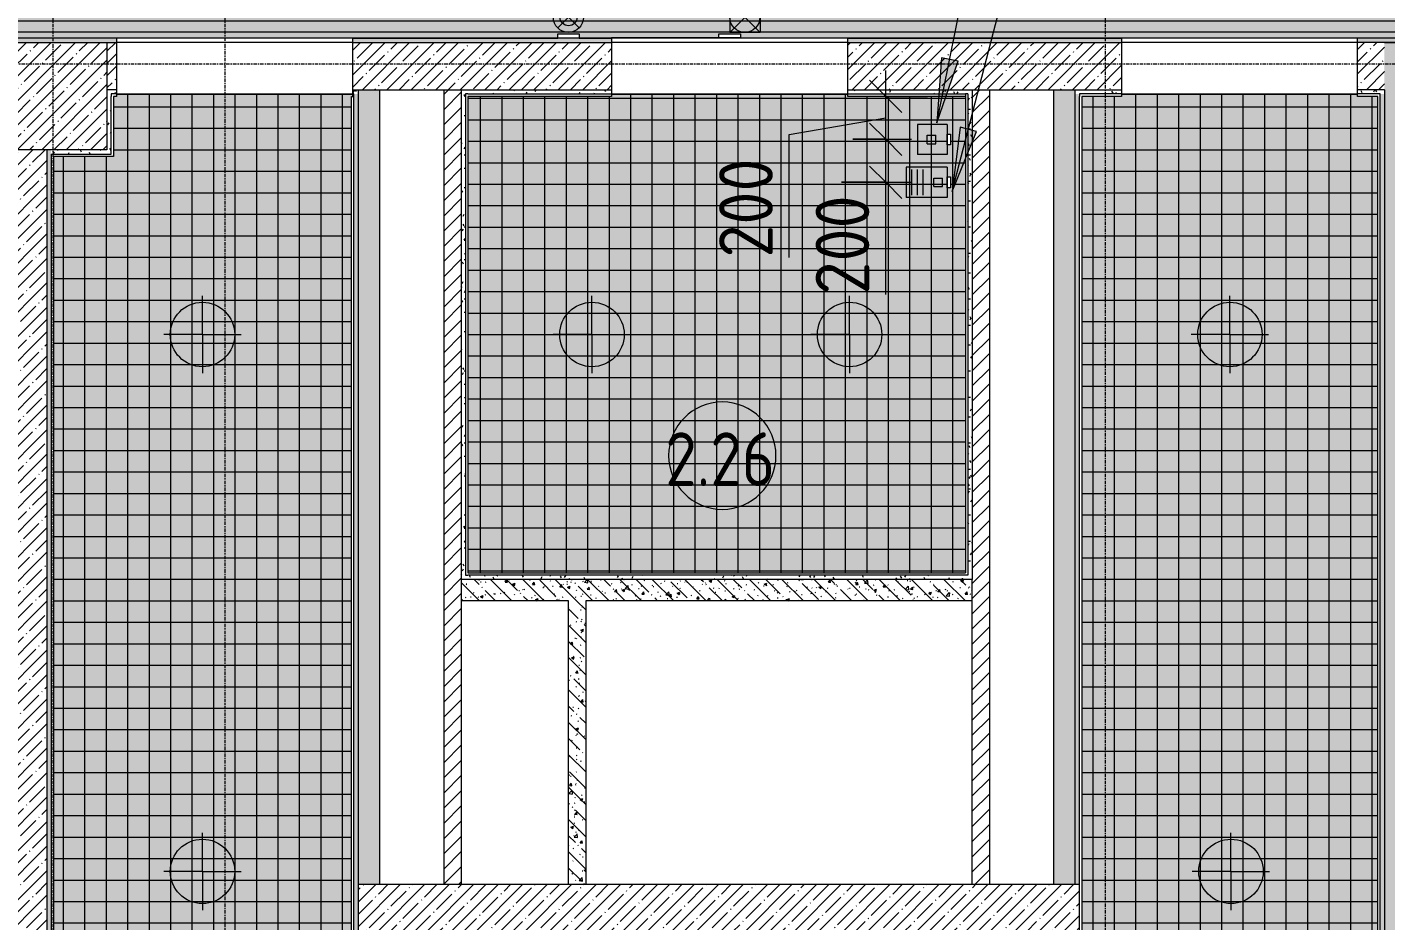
# Model space of a CAD drawing. Header units: millimetres. Extents: x 34897 to 231692, y -8553 to 29000.
# Drawn here: x 65539 to 71866, y 3810 to 7971 of the extents above; entities that cross this region are included whole.
import ezdxf

# ---------------------------------------------------------------- set-up
doc = ezdxf.new("R2010")
doc.units = ezdxf.units.MM
doc.linetypes.add('Осевая', pattern=[31.75, 6.35, -4.7625, 15.875, -4.7625])
for name, color, linetype, lineweight in [('A-ANNO-DIMS', 7, 'Continuous', 9), ('A-ANNO-DIMS-100', 7, 'Continuous', 9), ('A-AREA-IDEN', 7, 'Continuous', 9), ('A-CLNG-PATT', 7, 'Continuous', 9), ('A-WALL', 7, 'Continuous', 9), ('I-WALL', 7, 'Continuous', 9), ('Q-SPCQ', 7, 'Continuous', 9), ('S-COLS', 7, 'Continuous', 9), ('Оси-2', 7, 'Осевая', 9)]:
    doc.layers.add(name, color=color, linetype=linetype, lineweight=lineweight)
for name, color, linetype, lineweight, true_color in [('A-ANNO-NOTE', 1, 'Continuous', 9, 0xff0000), ('A-CLNG-1', 7, 'Continuous', 9, 0xeaeaea), ('A-WALL-1', 7, 'Continuous', 9, 0x3c3c3c), ('A-WALL-FNSH-1', 7, 'Continuous', 9, 0x3c3c3c), ('G-ANNO-TEXT-1', 7, 'Continuous', 9, 0x3c3c3c), ('I-WALL-1', 7, 'Continuous', 9, 0x535353), ('Q-SPCQ-3', 7, 'Continuous', 9, 0x008040), ('S-COLS-1', 9, 'Continuous', 9, 0x808080), ('S-COLS-2', 7, 'Continuous', 9, 0x3c3c3c)]:
    doc.layers.add(name, color=color, linetype=linetype, lineweight=lineweight, true_color=true_color)
doc.layers.add('A-CLNG-PATT-1', color=7, linetype='Continuous', lineweight=9, transparency=1)
doc.styles.add('GOST Common', font='GOST_Common.ttf', dxfattribs={"width": 0.9, "height": 250})
doc.styles.add('ISOCPEUR', font='isocpeur.ttf', dxfattribs={"width": 0.9, "height": 250})
doc.dimstyles.new('ISO-2_5_0_9К_БОЛЬШОЙ', dxfattribs={"dimscale": 304.8, "dimtxt": 248.995294, "dimasz": 0.492126, "dimexe": 0.393701, "dimexo": 0.984252, "dimgap": 0, "dimtad": 1, "dimdec": 0, "dimrnd": 10, "dimzin": 0, "dimdsep": 46, "dimtxsty": 'ISOCPEUR', "dimblk1": 'OBLIQUE', "dimblk2": 'OBLIQUE', "dimsah": 1, "dimcen": 0.09, "dimdle": 0.393701, "dimazin": 0, "dimtfac": 1, "dimtdec": 4, "dimtix": 1, "dimtmove": 0, "dimatfit": 3, "dimfxl": 1, "dimtvp": 1, "dimtolj": 1, "dimtzin": 0, "dimarcsym": 2})
doc.dimstyles.new('ISO-2_5_0_9К_БОЛЬШОЙ_1', dxfattribs={"dimscale": 304.8, "dimtxt": 248.995294, "dimasz": 0.492126, "dimexe": 0.393701, "dimexo": 0.984252, "dimgap": 0, "dimtad": 1, "dimdec": 0, "dimrnd": 10, "dimzin": 0, "dimdsep": 46, "dimtxsty": 'ISOCPEUR', "dimblk1": 'OBLIQUE', "dimblk2": 'OBLIQUE', "dimsah": 1, "dimcen": 0.09, "dimdle": 0.393701, "dimazin": 0, "dimtfac": 1, "dimtdec": 4, "dimtix": 1, "dimtmove": 1, "dimatfit": 3, "dimfxl": 1, "dimtvp": 1, "dimtolj": 1, "dimtzin": 0, "dimarcsym": 2})
pattern_1 = [(45, (0, 0), (-57.02463, 57.02463), []), (45, (57.025, 0), (-57.02463, 57.02463), [100.806, -20.161, 3.353, -16.808])]
pattern_2 = [(45, (0, 0), (-35.35534, 35.35534), [])]
pattern_3 = [(135, (0, 0), (-75.43415, -75.43415), [106.68, -17.78, 3.556, -17.78]), (135, (0, 75.39), (-75.43415, -75.43415), []), (50, (0, 0), (127.52922, -11.15758), [13.335, -146.685]), (355, (0, 0), (-24.66966, 133.74002), [10.668, -117.348]), (100.451, (10.63, -0.93), (102.85973, 122.58178), [11.333, -124.663]), (46.184, (0, 35.56), (189.75516, -29.43036), [20.002, -220.027]), (96.636, (15.81, 33.1), (166.1822, 173.1996), [17, -186.995]), (351.184, (0, 35.56), (166.18393, 173.1976), [16.002, -176.022]), (21, (17.78, 26.67), (106.13027, -71.58603), [13.335, -146.685]), (326, (17.78, 26.67), (43.26188, 128.93175), [10.668, -117.348]), (71.451, (26.62, 20.7), (149.39198, 57.34505), [11.333, -124.663]), (37.5, (0, 0), (2.162228, 59.188357), [3.353, -112.573, 3.353, -115.773, -117.792]), (37.5, (0, 0), (2.162228, 59.188357), [-235.052, 3.353, -114.44]), (7.5, (0, 0), (46.77386, 70.12615), [3.353, -64.567, 3.353, -109.906, -44.894]), (7.5, (0, 0), (46.77386, 70.12615), [-181.178, 3.353, -41.542]), (327.5, (-39.65, 0), (94.91367, -4.010093), [3.353, -41.097, 3.353, -135.331, -184.023]), (327.5, (-39.65, 0), (94.91367, -4.010093), [-183.134, 3.353, -180.67]), (317.5, (-57.43, 0), (103.69057, 17.79882), [3.353, -54.432, 3.353, -88.748, -130.683]), (317.5, (-57.43, 0), (103.69057, 17.79882), [-149.885, 3.353, -127.33])]
pattern_4 = [(0, (0, 0), (121.92, 30.48), [10.058, -81.382, 10.058, -81.382, -487.68]), (0, (0, 0), (121.92, 30.48), [-182.88, 10.058, -172.822, 10.058, -81.382, -213.36]), (0, (0, 0), (121.92, 30.48), [-457.2, 10.058, -50.902, 10.058, -142.342]), (120, (45.72, 15.24), (-87.356454, 90.345817), [10.058, -81.382, 10.058, -81.382, -487.68]), (120, (45.72, 15.24), (-87.356454, 90.345817), [-182.88, 10.058, -172.822, 10.058, -81.382, -213.36]), (120, (45.72, 15.24), (-87.356454, 90.345817), [-457.2, 10.058, -50.902, 10.058, -142.342]), (240, (60.96, 76.2), (-34.563546, -120.825817), [10.058, -81.382, 10.058, -81.382, -487.68]), (240, (60.96, 76.2), (-34.563546, -120.825817), [-182.88, 10.058, -172.822, 10.058, -81.382, -213.36]), (240, (60.96, 76.2), (-34.563546, -120.825817), [-457.2, 10.058, -50.902, 10.058, -142.342])]

# ---------------------------------------------------------------- blocks, each defined once
blk = doc.blocks.new('BSC_Колонна _Прямоугольная - 500х500-V13-Сводный план потолков 2 этажа в осях 12-23')
at = {"layer": 'S-COLS-1'}
h = blk.add_hatch(dxfattribs=at)
h.set_pattern_fill('FP_14', color=256, style=0, pattern_type=2)
h.set_pattern_definition([(45, (-65660, -7650), (-57.02463, 57.02463), []), (45, (-65602.975, -7650), (-57.02463, 57.02463), [100.806, -20.161, 3.353, -16.808])])
h.paths.add_polyline_path([(-250, -250), (250, -250), (250, 250), (-250, 250)])
at = {"layer": 'S-COLS-2'}
for p, q in [((-250, 250), (250, 250)), ((-250, -250), (-250, 250)), ((250, 250), (250, -250)), ((250, -250), (-250, -250))]:
    blk.add_line(p, q, dxfattribs=at)
blk = doc.blocks.new('Проводная влагозащищенная кнопка вызова - Вызывная панель экстренной видеосвязи 2-29717108-Сводный план потолков 2 этажа в осях 12-23')
at = {"layer": 'Q-SPCQ'}
for p, q in [((194.5, 229.8), (54.5, 229.8)), ((54.5, 91.2), (54.5, 229.8)), ((194.5, 91.2), (194.5, 229.8)), ((104.1, 184.7), (104.1, 144.7)), ((104.1, 184.7), (144.1, 184.7)), ((104.1, 144.7), (144.1, 144.7)), ((144.1, 184.7), (144.1, 144.7)), ((194.5, 91.2), (54.5, 91.2))]:
    blk.add_line(p, q, dxfattribs=at)
at = {"layer": 'Q-SPCQ-3'}
for p, q in [((99.5, 91.2), (149.5, 91.2)), ((99.5, 76.2), (99.5, 91.2)), ((149.5, 76.2), (99.5, 76.2)), ((149.5, 91.2), (149.5, 76.2))]:
    blk.add_line(p, q, dxfattribs=at)
blk = doc.blocks.new('Вызывная панель экстренной видеосвязи1 - Вызывная панель экстренной видеосвязи 2-29716235-Сводный план потолков 2 этажа в осях 12-23')
at = {"layer": 'Q-SPCQ'}
for p, q in [((194.5, 282.7), (54.5, 282.7)), ((54.5, 91.2), (54.5, 282.7)), ((64.5, 256.2), (184.5, 256.2)), ((194.5, 91.2), (194.5, 282.7)), ((64.5, 229.8), (184.5, 229.8)), ((64.5, 203.4), (184.5, 203.4)), ((104.5, 153.4), (104.5, 113.4)), ((104.5, 153.4), (144.5, 153.4)), ((144.5, 153.4), (144.5, 113.4)), ((194.5, 91.2), (54.5, 91.2)), ((104.5, 113.4), (144.5, 113.4))]:
    blk.add_line(p, q, dxfattribs=at)
at = {"layer": 'Q-SPCQ-3'}
for p, q in [((99.5, 91.2), (149.5, 91.2)), ((99.5, 76.2), (99.5, 91.2)), ((149.5, 76.2), (99.5, 76.2)), ((149.5, 91.2), (149.5, 76.2))]:
    blk.add_line(p, q, dxfattribs=at)
blk = doc.blocks.new('Проводная кнопка сброса GC-0421W1 - Кнопка выхода 2-29719815-Сводный план потолков 2 этажа в осях 12-23')
at = {"layer": 'Q-SPCQ-3'}
for p, q in [((173.8, 156.3), (74.8, 57.3)), ((75.4, 157.2), (174.3, 58.2)), ((75, 10), (75, 30)), ((75, 30), (175, 30)), ((175, 10), (75, 10)), ((175, 30), (175, 10))]:
    blk.add_line(p, q, dxfattribs=at)
for centre, radius in [((124.2, 107), 70), ((124.9, 107.7), 40)]:
    blk.add_circle(centre, radius, dxfattribs=at)
blk = doc.blocks.new('оповещатель охранно-звуковойrfa - Сигнальная лампа-29719814-Сводный план потолков 2 этажа в осях 12-23')
at = {"layer": 'Q-SPCQ-3'}
for p, q in [((267.1, 178.4), (125.4, 36.7)), ((267.1, 178.3), (125.4, 178.3)), ((125.4, 178.3), (125.4, 36.7)), ((125.4, 178.3), (267.1, 36.7)), ((267.1, 178.4), (267.1, 36.7)), ((75, 10), (75, 30)), ((75, 30), (175, 30)), ((267.1, 36.7), (125.4, 36.7)), ((175, 30), (175, 10))]:
    blk.add_line(p, q, dxfattribs=at)
blk.add_circle((195.4, 107), 70, dxfattribs=at)
blk = doc.blocks.new('Марка_Помещения - Номер-25198446-Сводный план потолков 2 этажа в осях 12-23')
at = {"layer": 'A-AREA-IDEN'}
for start, end in [(360, 180), (180, 360)]:
    blk.add_arc((0, 0), 2.5, start, end, dxfattribs=at)
blk = doc.blocks.new('DIMBLOCK37-Сводный план потолков 2 этажа в осях 12-23')
at = {"layer": 'A-ANNO-DIMS-100'}
for p, q in [((68060, 8387), (68060, 8585.7)), ((68260.5, 8200), (68260.5, 8585.7)), ((67432.3, 8465.7), (68006.3, 8465.7)), ((67940, 8465.7), (68380.5, 8465.7)), ((68006.3, 8465.7), (68160.2, 8465.7)), ((68060, 8465.7), (68060, 8387)), ((68260.5, 8465.7), (68260.5, 8200))]:
    blk.add_line(p, q, dxfattribs=at)
at = {"layer": 'A-ANNO-DIMS-100', "lineweight": 20}
for p, q in [((68060, 8465.7), (68135, 8540.7)), ((68260.5, 8465.7), (68335.5, 8540.7)), ((68060, 8465.7), (67985, 8390.7)), ((68260.5, 8465.7), (68185.5, 8390.7))]:
    blk.add_line(p, q, dxfattribs=at)
at = {"layer": 'A-ANNO-DIMS-100', "color": 0, "insert": (67432.3, 8792.4), "char_height": 250, "width": 568.858, "attachment_point": 1, "line_spacing_factor": 1.149209, "style": 'ISOCPEUR'}
blk.add_mtext('200', dxfattribs=at)
blk = doc.blocks.new('_Oblique')
at = {"color": 0, "linetype": 'ByBlock', "lineweight": -2}
blk.add_line((-0.5, -0.5), (0.5, 0.5), dxfattribs=at)
blk = doc.blocks.new('DIMBLOCK38-Сводный план потолков 2 этажа в осях 12-23')
at = {"layer": 'A-ANNO-DIMS-100'}
for p, q in [((68260.5, 8200), (68260.5, 8585.7)), ((68810.5, 8388.4), (68810.5, 8585.7)), ((68140.5, 8465.7), (68810.5, 8465.7)), ((68260.5, 8465.7), (68260.5, 8200)), ((68810.5, 8465.7), (68810.5, 8388.4))]:
    blk.add_line(p, q, dxfattribs=at)
at = {"layer": 'A-ANNO-DIMS-100', "lineweight": 20}
for p, q in [((68260.5, 8465.7), (68335.5, 8540.7)), ((68810.5, 8465.7), (68885.5, 8540.7)), ((68260.5, 8465.7), (68185.5, 8390.7)), ((68810.5, 8465.7), (68735.5, 8390.7))]:
    blk.add_line(p, q, dxfattribs=at)
at = {"layer": 'A-ANNO-DIMS-100', "color": 0, "insert": (68320, 8792.4), "char_height": 250, "width": 517.144, "attachment_point": 1, "line_spacing_factor": 1.149209, "style": 'ISOCPEUR'}
blk.add_mtext('1/2', dxfattribs=at)
blk = doc.blocks.new('DIMBLOCK39-Сводный план потолков 2 этажа в осях 12-23')
at = {"layer": 'A-ANNO-DIMS-100'}
for p, q in [((68810.5, 8388.4), (68810.5, 8585.7)), ((69360.5, 8200), (69360.5, 8585.7)), ((68810.5, 8465.7), (69480.5, 8465.7)), ((68810.5, 8465.7), (68810.5, 8388.4)), ((69360.5, 8465.7), (69360.5, 8200))]:
    blk.add_line(p, q, dxfattribs=at)
at = {"layer": 'A-ANNO-DIMS-100', "lineweight": 20}
for p, q in [((68810.5, 8465.7), (68885.5, 8540.7)), ((69360.5, 8465.7), (69435.5, 8540.7)), ((68810.5, 8465.7), (68735.5, 8390.7)), ((69360.5, 8465.7), (69285.5, 8390.7))]:
    blk.add_line(p, q, dxfattribs=at)
at = {"layer": 'A-ANNO-DIMS-100', "color": 0, "insert": (68870, 8792.4), "char_height": 250, "width": 517.144, "attachment_point": 1, "line_spacing_factor": 1.149209, "style": 'ISOCPEUR'}
blk.add_mtext('1/2', dxfattribs=at)
blk = doc.blocks.new('DIMBLOCK40-Сводный план потолков 2 этажа в осях 12-23')
at = {"layer": 'A-ANNO-DIMS-100', "lineweight": 20}
for p, q in [((69537.2, 7449), (69462.2, 7524)), ((69537.2, 7449), (69612.2, 7374)), ((69537.2, 7249), (69462.2, 7324)), ((69537.2, 7249), (69612.2, 7174))]:
    blk.add_line(p, q, dxfattribs=at)
at = {"layer": 'A-ANNO-DIMS-100'}
for p, q in [((69384.7, 7449), (69657.2, 7449)), ((69537.2, 7449), (69384.7, 7449)), ((69537.2, 7129), (69537.2, 7449)), ((69537.2, 7300.1), (69537.2, 7349)), ((69537.2, 6726), (69537.2, 7300.1)), ((69331.8, 7249), (69657.2, 7249)), ((69537.2, 7249), (69331.8, 7249))]:
    blk.add_line(p, q, dxfattribs=at)
at = {"layer": 'A-ANNO-DIMS-100', "color": 0, "insert": (69210.6, 6726), "char_height": 250, "width": 568.858, "attachment_point": 1, "rotation": 90, "line_spacing_factor": 1.149209, "style": 'ISOCPEUR'}
blk.add_mtext('200', dxfattribs=at)
blk = doc.blocks.new('DIMBLOCK41-Сводный план потолков 2 этажа в осях 12-23')
at = {"layer": 'A-ANNO-DIMS-100', "lineweight": 20}
for p, q in [((69537.2, 7649), (69462.2, 7724)), ((69537.2, 7649), (69612.2, 7574)), ((69537.2, 7449), (69462.2, 7524)), ((69537.2, 7449), (69612.2, 7374))]:
    blk.add_line(p, q, dxfattribs=at)
at = {"layer": 'A-ANNO-DIMS-100'}
for p, q in [((69537.2, 7449), (69537.2, 7769)), ((69731.2, 7649), (69417.2, 7649)), ((69537.2, 7649), (69731.2, 7649)), ((69087.9, 7472), (69537.2, 7549)), ((69087.9, 6897.9), (69087.9, 7472)), ((69384.7, 7449), (69657.2, 7449)), ((69537.2, 7449), (69384.7, 7449))]:
    blk.add_line(p, q, dxfattribs=at)
at = {"layer": 'A-ANNO-DIMS-100', "color": 0, "insert": (68761.3, 6897.9), "char_height": 250, "width": 568.858, "attachment_point": 1, "rotation": 90, "line_spacing_factor": 1.149209, "style": 'ISOCPEUR'}
blk.add_mtext('200', dxfattribs=at)

msp = doc.modelspace()

# ---------------------------------------------------------------- hatches: boundary and pattern name
at = {"layer": 'A-ANNO-NOTE'}
msp.add_hatch(color=256, dxfattribs=at).paths.add_polyline_path([(66160, 141), (67060, 141), (67060, 151), (68354, 151), (68354, 3729), (67049, 3729), (67049, 7649), (67055, 7649), (67055, 7659), (65955, 7659), (65955, 7649), (65941, 7649), (65941, 7369), (65661, 7369), (65661, 527.5), (66171, 527.5), (66171, 151), (66160, 151)])
at = {"layer": 'A-CLNG-PATT'}
h = msp.add_hatch(dxfattribs=at)
h.set_pattern_fill('FP_47', color=256, style=0, pattern_type=2)
h.set_pattern_definition([(0, (57110, 9800), (0, -50), [])])
h.paths.add_polyline_path([(74622.4, 7921), (74729, 7921), (74729, 8301), (75459, 8301), (75459, 10879), (74015.2, 10879), (74015.2, 10868.5), (66296, 10868.5), (66296, 10880), (47239.7, 10879), (47239.7, 11679), (44781.7, 11679), (44781.7, 10879), (42401, 10879), (42401, 10209), (40882.1, 10209), (40874, 10176.3), (40851.6, 10133.6), (40819.6, 10097.5), (40779.9, 10070.2), (40734.9, 10053.1), (40687, 10047.2), (40639.1, 10053.1), (40594.1, 10070.2), (40554.4, 10097.5), (40522.4, 10133.6), (40500, 10176.3), (40491.9, 10209), (38761, 10209), (38761, 7921), (68010, 7921), (68010, 7940), (68110, 7940), (68110, 7921), (68760.5, 7921), (68760.5, 7940), (68860.5, 7940), (68860.5, 7921), (73167.7, 7921)])
h.paths.add_polyline_path([(57006.1, 9202), (56957.9, 9202), (56911, 9213.5), (56868.4, 9235.9), (56832.3, 9267.9), (56804.9, 9307.6), (56787.8, 9352.6), (56782, 9400.5), (56787.8, 9448.4), (56804.9, 9493.4), (56832.3, 9533.1), (56868.4, 9565.1), (56911, 9587.5), (56957.9, 9599), (57006.1, 9599), (57052.9, 9587.5), (57095.6, 9565.1), (57131.7, 9533.1), (57159.1, 9493.4), (57176.2, 9448.4), (57182, 9400.5), (57176.2, 9352.6), (57159.1, 9307.6), (57131.7, 9267.9), (57095.6, 9235.9), (57052.9, 9213.5)])
h.paths.add_polyline_path([(57357.9, 9202), (57311, 9213.5), (57268.4, 9235.9), (57232.3, 9267.9), (57204.9, 9307.6), (57187.8, 9352.6), (57182, 9400.5), (57187.8, 9448.4), (57204.9, 9493.4), (57232.3, 9533.1), (57268.4, 9565.1), (57311, 9587.5), (57357.9, 9599), (57406.1, 9599), (57452.9, 9587.5), (57495.6, 9565.1), (57531.7, 9533.1), (57559.1, 9493.4), (57576.2, 9448.4), (57582, 9400.5), (57576.2, 9352.6), (57559.1, 9307.6), (57531.7, 9267.9), (57495.6, 9235.9), (57452.9, 9213.5), (57406.1, 9202)])
h = msp.add_hatch(dxfattribs=at)
h.set_pattern_fill('FP_49', color=256, style=0, pattern_type=2)
h.set_pattern_definition([(90, (67007.5, 3900), (100, -6e-15), []), (0, (67007.5, 3900), (0, -100), [])])
h.paths.add_polyline_path([(66160, 141), (67060, 141), (67060, 151), (68354, 151), (68354, 3729), (67049, 3729), (67049, 7649), (67055, 7649), (67055, 7659), (65955, 7659), (65955, 7649), (65941, 7649), (65941, 7369), (65661, 7369), (65661, 527.5), (66171, 527.5), (66171, 151), (66160, 151)])
h = msp.add_hatch(dxfattribs=at)
h.set_pattern_fill('FP_51', color=256, style=0, pattern_type=2)
h.set_pattern_definition([(180, (68750, 6540), (1e-14, 100), []), (90, (68750, 6540), (100, -6e-15), [])])
h.paths.add_polyline_path([(67591, 5431), (69909, 5431), (69909, 7649), (69360.5, 7649), (69360.5, 7659), (68260.5, 7659), (68260.5, 7649), (67591, 7649), (67591, 6495.2)])
h.paths.add_polyline_path([(69838.3, 7223.5), (69823.3, 7223.5), (69823.3, 7273.5), (69838.3, 7273.5)])
h.paths.add_polyline_path([(69823.3, 7423.5), (69823.3, 7473.5), (69838.3, 7473.5), (69838.3, 7423.5)])
h = msp.add_hatch(dxfattribs=at)
h.set_pattern_fill('FP_50', color=256, style=0, pattern_type=2)
h.set_pattern_definition([(90, (70502.5, 3900), (100, -6e-15), []), (0, (70502.5, 3900), (0, -100), [])])
h.paths.add_polyline_path([(70697.5, 141), (71549.5, 141), (71549.5, 526.7), (71572.5, 526.5), (71827.5, 526.5), (71827.5, 515.5), (71839, 515.5), (71839, 521), (71829, 521), (71829, 7649), (71735, 7649), (71735, 7659), (70635, 7659), (70635, 7649), (70451, 7649), (70451, 3729), (69176, 3729), (69176, 151), (70660, 150), (70660, 141)])
at = {"layer": 'A-CLNG-PATT-1'}
h = msp.add_hatch(color=256, dxfattribs=at)
h.paths.add_polyline_path([(74622.4, 7921), (74729, 7921), (74729, 8301), (75459, 8301), (75459, 10879), (74015.2, 10879), (74015.2, 10868.5), (66296, 10868.5), (66296, 10880), (47239.7, 10879), (47239.7, 11679), (44781.7, 11679), (44781.7, 10879), (42401, 10879), (42401, 10209), (40882.1, 10209), (40874, 10176.3), (40851.6, 10133.6), (40819.6, 10097.5), (40779.9, 10070.2), (40734.9, 10053.1), (40687, 10047.2), (40639.1, 10053.1), (40594.1, 10070.2), (40554.4, 10097.5), (40522.4, 10133.6), (40500, 10176.3), (40491.9, 10209), (38761, 10209), (38761, 7921), (68010, 7921), (68010, 7940), (68110, 7940), (68110, 7921), (68760.5, 7921), (68760.5, 7940), (68860.5, 7940), (68860.5, 7921), (73167.7, 7921)])
h.paths.add_polyline_path([(56957.9, 9202), (56911, 9213.5), (56868.4, 9235.9), (56832.3, 9267.9), (56804.9, 9307.6), (56787.8, 9352.6), (56782, 9400.5), (56787.8, 9448.4), (56804.9, 9493.4), (56832.3, 9533.1), (56868.4, 9565.1), (56911, 9587.5), (56957.9, 9599), (57006.1, 9599), (57052.9, 9587.5), (57095.6, 9565.1), (57131.7, 9533.1), (57159.1, 9493.4), (57176.2, 9448.4), (57182, 9400.5), (57176.2, 9352.6), (57159.1, 9307.6), (57131.7, 9267.9), (57095.6, 9235.9), (57052.9, 9213.5), (57006.1, 9202)])
h.paths.add_polyline_path([(57357.9, 9202), (57311, 9213.5), (57268.4, 9235.9), (57232.3, 9267.9), (57204.9, 9307.6), (57187.8, 9352.6), (57182, 9400.5), (57187.8, 9448.4), (57204.9, 9493.4), (57232.3, 9533.1), (57268.4, 9565.1), (57311, 9587.5), (57357.9, 9599), (57406.1, 9599), (57452.9, 9587.5), (57495.6, 9565.1), (57531.7, 9533.1), (57559.1, 9493.4), (57576.2, 9448.4), (57582, 9400.5), (57576.2, 9352.6), (57559.1, 9307.6), (57531.7, 9267.9), (57495.6, 9235.9), (57452.9, 9213.5), (57406.1, 9202)])
h.paths.add_polyline_path([(73509, 10879.5), (73509, 10900), (66791, 10900), (66791, 10879.5), (73167.7, 10879.5)])
for points in [[(66160, 141), (67060, 141), (67060, 151), (68354, 151), (68354, 3729), (67049, 3729), (67049, 7649), (67055, 7649), (67055, 7659), (65955, 7659), (65955, 7649), (65941, 7649), (65941, 7369), (65661, 7369), (65661, 527.5), (66171, 527.5), (66171, 151), (66160, 151)], [(70697.5, 141), (71549.5, 141), (71549.5, 526.7), (71572.5, 526.5), (71827.5, 526.5), (71827.5, 515.5), (71839, 515.5), (71839, 521), (71829, 521), (71829, 7649), (71735, 7649), (71735, 7659), (70635, 7659), (70635, 7649), (70451, 7649), (70451, 3729), (69176, 3729), (69176, 151), (70660, 150), (70660, 141)]]:
    msp.add_hatch(color=256, dxfattribs=at).paths.add_polyline_path(points)
h = msp.add_hatch(color=256, dxfattribs=at)
h.paths.add_polyline_path([(67591, 5431), (69909, 5431), (69909, 7649), (69360.5, 7649), (69360.5, 7659), (68260.5, 7659), (68260.5, 7649), (67591, 7649), (67591, 6495.2)])
h.paths.add_polyline_path([(69838.3, 7223.5), (69823.3, 7223.5), (69823.3, 7273.5), (69838.3, 7273.5)])
h.paths.add_polyline_path([(69823.3, 7423.5), (69823.3, 7473.5), (69838.3, 7473.5), (69838.3, 7423.5)])
at = {"layer": 'G-ANNO-TEXT-1'}
for points in [[(69775.7, 7525.9), (69873.9, 7812.2), (69796.5, 7827.8)], [(69846.6, 7205.4), (69960.2, 7485.9), (69883.7, 7505.7)]]:
    msp.add_hatch(color=256, dxfattribs=at).paths.add_polyline_path(points)
at = {"layer": 'I-WALL'}
h = msp.add_hatch(dxfattribs=at)
h.set_pattern_fill('FP_46', color=256, style=0, pattern_type=2)
h.set_pattern_definition(pattern_4)
h.paths.add_polyline_path([(74750, 7900), (74750, 7920), (73705, 7920), (73705, 7900), (74622.4, 7900)])
h.paths.add_polyline_path([(71735, 7900), (72305, 7900), (72305, 7920), (71735, 7920)])
h.paths.add_polyline_path([(70258.2, 7900), (70635, 7900), (70635, 7920), (69360.5, 7920), (69360.5, 7900)])
h.paths.add_polyline_path([(68260.5, 7900), (68260.5, 7920), (67055, 7920), (67055, 7900), (68110, 7900)])
h.paths.add_polyline_path([(65955, 7900), (65955, 7920), (59931, 7920), (59931, 7900), (65910, 7900)])
h.paths.add_polyline_path([(56910, 7900), (57431, 7900), (57431, 7920), (50930, 7920), (50930, 7900), (56410, 7900)])
h.paths.add_polyline_path([(48430, 7900), (48430, 7920), (42061, 7920), (42061, 7900), (47910, 7900)])
h.paths.add_polyline_path([(39561, 7900), (39561, 7920), (38742.7, 7920), (38742.7, 7900), (39040, 7900)])
h = msp.add_hatch(dxfattribs=at)
h.set_pattern_fill('FP_17', color=256, style=0, pattern_type=2)
h.set_pattern_definition(pattern_1)
h.paths.add_polyline_path([(71735, 7680), (71860, 7680), (71860, 7900), (71735, 7900)])
h.paths.add_polyline_path([(70320, 7680), (70635, 7680), (70635, 7900), (69360.5, 7900), (69360.5, 7680), (70258.2, 7680)])
h.paths.add_polyline_path([(67580, 7680), (68260.5, 7680), (68260.5, 7900), (67055, 7900), (67055, 7680), (67560, 7680)])
h.paths.add_polyline_path([(65955, 7680), (65955, 7900), (65910, 7900), (65910, 7680)])
h = msp.add_hatch(dxfattribs=at)
h.set_pattern_fill('FP_17', color=256, style=0, pattern_type=2)
h.set_pattern_definition(pattern_1)
h.paths.add_polyline_path([(72080, 120), (72080, 7900), (71860, 7900), (71860, 120)])
h = msp.add_hatch(dxfattribs=at)
h.set_pattern_fill('FP_46', color=256, style=0, pattern_type=2)
h.set_pattern_definition(pattern_4)
h.paths.add_polyline_path([(67060, 7660), (67080, 7660), (67080, 7680), (67055, 7680), (67055, 7660)])
h.paths.add_polyline_path([(65910, 7660), (65955, 7660), (65955, 7680), (65910, 7680)])
h = msp.add_hatch(dxfattribs=at)
h.set_pattern_fill('FP_46', color=256, style=0, pattern_type=2)
h.set_pattern_definition(pattern_4)
h.paths.add_polyline_path([(65910, 7380), (65930, 7380), (65930, 7660), (65910, 7660), (65910, 7400)])
h = msp.add_hatch(dxfattribs=at)
h.set_pattern_fill('FP_46', color=256, style=0, pattern_type=2)
h.set_pattern_definition(pattern_4)
h.paths.add_polyline_path([(67060, 3760), (67080, 3760), (67080, 7660), (67060, 7660), (67060, 4737.3)])
h = msp.add_hatch(dxfattribs=at)
h.set_pattern_fill('FP_25', color=256, style=0, pattern_type=2)
h.set_pattern_definition(pattern_3)
h.paths.add_polyline_path([(67180, 3980), (67180, 7680), (67080, 7680), (67080, 3980)])
h = msp.add_hatch(dxfattribs=at)
h.set_pattern_fill('FP_22', color=256, style=0, pattern_type=2)
h.set_pattern_definition(pattern_2)
h.paths.add_polyline_path([(67560, 3980), (67560, 7680), (67480, 7680), (67480, 3980)])
h = msp.add_hatch(dxfattribs=at)
h.set_pattern_fill('FP_46', color=256, style=0, pattern_type=2)
h.set_pattern_definition(pattern_4)
h.paths.add_polyline_path([(67560, 5400), (67580, 5400), (67580, 7680), (67560, 7680), (67560, 6495.2)])
h = msp.add_hatch(dxfattribs=at)
h.set_pattern_fill('FP_46', color=256, style=0, pattern_type=2)
h.set_pattern_definition(pattern_4)
h.paths.add_polyline_path([(69920, 7660), (69920, 7680), (69360.5, 7680), (69360.5, 7660), (69909, 7660)])
h.paths.add_polyline_path([(68260.5, 7660), (68260.5, 7680), (67580, 7680), (67580, 7660), (67591, 7660)])
h = msp.add_hatch(dxfattribs=at)
h.set_pattern_fill('FP_46', color=256, style=0, pattern_type=2)
h.set_pattern_definition(pattern_4)
h.paths.add_polyline_path([(69920, 5420), (69940, 5420), (69940, 7680), (69920, 7680), (69920, 5431)])
h = msp.add_hatch(dxfattribs=at)
h.set_pattern_fill('FP_22', color=256, style=0, pattern_type=2)
h.set_pattern_definition(pattern_2)
h.paths.add_polyline_path([(69940, 3980), (70020, 3980), (70020, 7680), (69940, 7680), (69940, 4737.3)])
h = msp.add_hatch(dxfattribs=at)
h.set_pattern_fill('FP_25', color=256, style=0, pattern_type=2)
h.set_pattern_definition(pattern_3)
h.paths.add_polyline_path([(70320, 3980), (70420, 3980), (70420, 7680), (70320, 7680), (70320, 6495.2)])
h = msp.add_hatch(dxfattribs=at)
h.set_pattern_fill('FP_46', color=256, style=0, pattern_type=2)
h.set_pattern_definition(pattern_4)
h.paths.add_polyline_path([(71860, 7660), (71860, 7680), (71735, 7680), (71735, 7660), (71840, 7660)])
h.paths.add_polyline_path([(70635, 7660), (70635, 7680), (70420, 7680), (70420, 7660), (70440, 7660)])
h = msp.add_hatch(dxfattribs=at)
h.set_pattern_fill('FP_46', color=256, style=0, pattern_type=2)
h.set_pattern_definition(pattern_4)
h.paths.add_polyline_path([(70420, 3980), (70440, 3980), (70440, 7660), (70420, 7660), (70420, 6495.2)])
h = msp.add_hatch(dxfattribs=at)
h.set_pattern_fill('FP_46', color=256, style=0, pattern_type=2)
h.set_pattern_definition(pattern_4)
h.paths.add_polyline_path([(71860, 140), (71860, 7660), (71840, 7660), (71840, 140)])
h = msp.add_hatch(dxfattribs=at)
h.set_pattern_fill('FP_17', color=256, style=0, pattern_type=2)
h.set_pattern_definition(pattern_1)
h.paths.add_polyline_path([(65620.5, 400), (65630, 400), (65630, 7400), (65410, 7400), (65410, 400)])
h = msp.add_hatch(dxfattribs=at)
h.set_pattern_fill('FP_46', color=256, style=0, pattern_type=2)
h.set_pattern_definition(pattern_4)
h.paths.add_polyline_path([(65630, 400), (65650, 400), (65650, 7400), (65630, 7400), (65630, 1221.5)])
h = msp.add_hatch(dxfattribs=at)
h.set_pattern_fill('FP_46', color=256, style=0, pattern_type=2)
h.set_pattern_definition(pattern_4)
h.paths.add_polyline_path([(65650, 7380), (65910, 7380), (65910, 7400), (65650, 7400)])
h = msp.add_hatch(dxfattribs=at)
h.set_pattern_fill('FP_25', color=256, style=0, pattern_type=2)
h.set_pattern_definition(pattern_3)
h.paths.add_polyline_path([(69940, 5300), (69940, 5400), (67560, 5400), (67560, 5300), (68140, 5300)])
h = msp.add_hatch(dxfattribs=at)
h.set_pattern_fill('FP_46', color=256, style=0, pattern_type=2)
h.set_pattern_definition(pattern_4)
h.paths.add_polyline_path([(69940, 5400), (69940, 5420), (67580, 5420), (67580, 5400)])
h = msp.add_hatch(dxfattribs=at)
h.set_pattern_fill('FP_25', color=256, style=0, pattern_type=2)
h.set_pattern_definition(pattern_3)
h.paths.add_polyline_path([(68140, 3980), (68140, 5300), (68060, 5300), (68060, 3980)])
h = msp.add_hatch(dxfattribs=at)
h.set_pattern_fill('FP_17', color=256, style=0, pattern_type=2)
h.set_pattern_definition(pattern_1)
h.paths.add_polyline_path([(70440, 3760), (70440, 3980), (67080, 3980), (67080, 3760), (70258.2, 3760)])

# ---------------------------------------------------------------- linework, layer by layer
at = {"layer": 'A-ANNO-NOTE'}
for p, q in [((67055, 7659), (65955, 7659)), ((65955, 7659), (65955, 7649)), ((67055, 7649), (67055, 7659)), ((65955, 7649), (65941, 7649)), ((65941, 7649), (65941, 7369)), ((67049, 3729), (67049, 7649)), ((67049, 7649), (67055, 7649)), ((65941, 7369), (65661, 7369)), ((65661, 7369), (65661, 527.5)), ((66355, 6540), (66355, 6720)), ((68169, 6540), (68169, 6720)), ((69369, 6540), (69369, 6720)), ((71140, 6540), (71140, 6720)), ((66355, 6540), (66175, 6540)), ((66355, 6540), (66535, 6540)), ((66355, 6540), (66355, 6360)), ((68169, 6540), (67989, 6540)), ((68169, 6540), (68349, 6540)), ((68169, 6540), (68169, 6360)), ((69369, 6540), (69189, 6540)), ((69369, 6540), (69549, 6540)), ((69369, 6540), (69369, 6360)), ((71140, 6540), (70960, 6540)), ((71140, 6540), (71320, 6540)), ((71140, 6540), (71140, 6360)), ((66355, 4040), (66355, 4220)), ((71145, 4040), (71145, 4220)), ((66355, 4040), (66175, 4040)), ((66355, 4040), (66535, 4040)), ((66355, 4040), (66355, 3860)), ((71145, 4040), (70965, 4040)), ((71145, 4040), (71325, 4040)), ((71145, 4040), (71145, 3860))]:
    msp.add_line(p, q, dxfattribs=at)
for centre in [(66355, 6540), (68169, 6540), (69369, 6540), (71140, 6540), (66355, 4040), (71145, 4040)]:
    msp.add_circle(centre, 150, dxfattribs=at)
at = {"layer": 'A-CLNG-1'}
for p, q in [((38761, 7921), (67055, 7921)), ((68860.5, 7921), (74729, 7921))]:
    msp.add_line(p, q, dxfattribs=at)
at = {"layer": 'A-WALL'}
for p, q in [((65955, 7680), (65910, 7680)), ((67055, 7680), (67580, 7680)), ((67080, 7680), (67080, 3760)), ((67560, 7680), (67560, 5400)), ((67580, 7680), (68260.5, 7680)), ((67580, 7660), (67580, 5420)), ((69360.5, 7680), (70635, 7680)), ((69920, 7660), (69920, 5420)), ((69940, 7680), (69940, 5400)), ((70420, 3980), (70420, 7680)), ((71860, 7680), (71735, 7680)), ((71840, 140), (71840, 7660)), ((71860, 7680), (71860, -100)), ((65650, 7380), (65650, 420)), ((65650, 7380), (65910, 7380))]:
    msp.add_line(p, q, dxfattribs=at)
at = {"layer": 'A-WALL-1'}
for p, q in [((65955, 7920), (65955, 7660)), ((67055, 7660), (67055, 7920)), ((67055, 7920), (68010, 7920)), ((68110, 7920), (68260.5, 7920)), ((68260.5, 7920), (68260.5, 7660)), ((69360.5, 7660), (69360.5, 7920)), ((69360.5, 7920), (70635, 7920)), ((70635, 7920), (70635, 7660)), ((71735, 7660), (71735, 7920)), ((65910, 7900), (65955, 7900)), ((67055, 7900), (68260.5, 7900)), ((69360.5, 7900), (70635, 7900)), ((72305, 7900), (71735, 7900)), ((71860, 7900), (72305, 7900)), ((65955, 7660), (65930, 7660)), ((65930, 7660), (65930, 7649)), ((67060, 7660), (67055, 7660)), ((67060, 3740), (67060, 7660)), ((67180, 7680), (67180, 3980)), ((67480, 3980), (67480, 7680)), ((67591, 7660), (67580, 7660)), ((69920, 7660), (69909, 7660)), ((70020, 7680), (70020, 3980)), ((70320, 3980), (70320, 7680)), ((70635, 7660), (70440, 7660)), ((70440, 7660), (70440, 7649)), ((71840, 7660), (71735, 7660)), ((65630, 7400), (65630, 400)), ((67560, 5400), (67560, 3980)), ((69940, 5400), (67560, 5400)), ((67580, 5420), (67591, 5420)), ((69940, 3980), (69940, 5400)), ((68060, 5300), (67560, 5300)), ((68060, 3980), (68060, 5300)), ((69940, 5300), (68140, 5300)), ((68140, 5300), (68140, 3980)), ((67080, 3980), (70440, 3980))]:
    msp.add_line(p, q, dxfattribs=at)
at = {"layer": 'A-WALL-FNSH-1'}
for p, q in [((65955, 7920), (65280, 7920)), ((65955, 7921), (65955, 7920)), ((67055, 7920), (67055, 7921)), ((67055, 7921), (68010, 7921)), ((68110, 7921), (68260.5, 7921)), ((68260.5, 7921), (68260.5, 7920)), ((69360.5, 7920), (69360.5, 7921)), ((70635, 7921), (70635, 7920)), ((71735, 7920), (71735, 7921)), ((72080, 7920), (71735, 7920)), ((65955, 7660), (65955, 7649)), ((67055, 7649), (67055, 7660)), ((67591, 7660), (68260.5, 7660)), ((68260.5, 7660), (68260.5, 7649)), ((69360.5, 7660), (69909, 7660)), ((69360.5, 7649), (69360.5, 7660)), ((69909, 7660), (69909, 5431)), ((70635, 7660), (70635, 7649)), ((71735, 7649), (71735, 7660)), ((65930, 7380), (65930, 7649)), ((65955, 7649), (65941, 7649)), ((65941, 7649), (65941, 7369)), ((67049, 3729), (67049, 7649)), ((67049, 7649), (67055, 7649)), ((67591, 7649), (67591, 5431)), ((68260.5, 7649), (67591, 7649)), ((69909, 7649), (69360.5, 7649)), ((70440, 3760), (70440, 7649)), ((70635, 7649), (70451, 7649)), ((70451, 7649), (70451, 3760)), ((71829, 7649), (71735, 7649)), ((71829, 521), (71829, 7649)), ((65941, 7369), (65661, 7369)), ((65661, 7369), (65661, 515.5)), ((65910, 7380), (65930, 7380)), ((67591, 5431), (69909, 5431)), ((69920, 5420), (67591, 5420))]:
    msp.add_line(p, q, dxfattribs=at)
at = {"layer": 'G-ANNO-TEXT-1'}
for p, q in [((69775.7, 7525.9), (70286.3, 10050.1)), ((69846.6, 7205.4), (70286.3, 8899.3)), ((69796.5, 7827.8), (69775.7, 7525.9)), ((69775.7, 7525.9), (69873.9, 7812.2)), ((69873.9, 7812.2), (69796.5, 7827.8)), ((69883.7, 7505.7), (69846.6, 7205.4)), ((69846.6, 7205.4), (69960.2, 7485.9)), ((69960.2, 7485.9), (69883.7, 7505.7))]:
    msp.add_line(p, q, dxfattribs=at)
at = {"layer": 'I-WALL-1'}
for p, q in [((67055, 7920), (65955, 7920)), ((66198.7, 7921), (66198.7, 7920)), ((66278.2, 7920), (66278.2, 7921)), ((68860.5, 7921), (68260.5, 7921)), ((69360.5, 7920), (68260.5, 7920)), ((69609.3, 7921), (69609.3, 7920)), ((71735, 7920), (70635, 7920)), ((67055, 7900), (65955, 7900)), ((69360.5, 7900), (68260.5, 7900)), ((71735, 7900), (70635, 7900)), ((65955, 7660), (67055, 7660)), ((65955, 7659), (67055, 7659)), ((68260.5, 7660), (69360.5, 7660)), ((68260.5, 7659), (69360.5, 7659)), ((70635, 7660), (71735, 7660)), ((70635, 7659), (71735, 7659))]:
    msp.add_line(p, q, dxfattribs=at)
at = {"layer": 'Оси-2'}
for p, q in [((65660, 593.7), (65660, 24898.1)), ((66460, 593.7), (66460, 24898.1)), ((70560, 593.7), (70560, 24898.1)), ((38196.8, 7800), (82030.3, 7800))]:
    msp.add_line(p, q, dxfattribs=at)

# ---------------------------------------------------------------- block references
at = {"layer": 'A-AREA-IDEN', "xscale": 99.99999999999993, "yscale": 99.99999999999993, "zscale": 99.99999999999993}
msp.add_blockref('Марка_Помещения - Номер-25198446-Сводный план потолков 2 этажа в осях 12-23', (68776, 5975.9), dxfattribs=at)
at = {"layer": 'Q-SPCQ-3'}
for name, p in [('Проводная кнопка сброса GC-0421W1 - Кнопка выхода 2-29719815-Сводный план потолков 2 этажа в осях 12-23', (67935, 7910)), ('оповещатель охранно-звуковойrfa - Сигнальная лампа-29719814-Сводный план потолков 2 этажа в осях 12-23', (68685.5, 7910))]:
    msp.add_blockref(name, p, dxfattribs=at)
at = {"layer": 'Q-SPCQ-3', "rotation": 90}
for name, p in [('Проводная влагозащищенная кнопка вызова - Вызывная панель экстренной видеосвязи 2-29717108-Сводный план потолков 2 этажа в осях 12-23', (69914.5, 7324)), ('Вызывная панель экстренной видеосвязи1 - Вызывная панель экстренной видеосвязи 2-29716235-Сводный план потолков 2 этажа в осях 12-23', (69914.5, 7124))]:
    msp.add_blockref(name, p, dxfattribs=at)
at = {"layer": 'S-COLS'}
msp.add_blockref('BSC_Колонна _Прямоугольная - 500х500-V13-Сводный план потолков 2 этажа в осях 12-23', (65660, 7650), dxfattribs=at)

# ---------------------------------------------------------------- texts
at = {"layer": 'A-AREA-IDEN', "insert": (68510.2, 6084.4), "char_height": 250, "width": 663.797, "attachment_point": 1, "style": 'GOST Common'}
msp.add_mtext('2.26', dxfattribs=at)

# ---------------------------------------------------------------- dimensions: what is measured, and where the dimension line sits
at = {"layer": 'A-ANNO-DIMS'}
dim = msp.add_linear_dim(base=(68260.4805, 8465.7474), p1=(68060, 8086.9699), p2=(68260.4805, 7900), dimstyle='ISO-2_5_0_9К_БОЛЬШОЙ_1', override={"dimpost": '<>', "dimfxl": 274.13532}, dxfattribs=at)
dim.commit()
dim.dimension.update_dxf_attribs({"geometry": 'DIMBLOCK37-Сводный план потолков 2 этажа в осях 12-23', "text_midpoint": (67716.6934, 8625.6946), "dimtype": 160})
for base, p1, p2, picture, middle in [((68810.5, 8465.7), (68260.5, 7900), (68810.5, 8088.4), 'DIMBLOCK38-Сводный план потолков 2 этажа в осях 12-23', (68535.5, 8590.7)), ((69360.5, 8465.7), (68810.5, 8088.4), (69360.5, 7900), 'DIMBLOCK39-Сводный план потолков 2 этажа в осях 12-23', (69085.5, 8590.7))]:
    dim = msp.add_linear_dim(base=base, p1=p1, p2=p2, text='1/2', dimstyle='ISO-2_5_0_9К_БОЛЬШОЙ', override={"dimpost": '<>', "dimfxl": 581.360041}, dxfattribs=at)
    dim.commit()
    dim.dimension.update_dxf_attribs({"geometry": picture, "text_midpoint": middle})
for base, p1, p2, override, picture, middle in [((69537.2, 7649), (69684.7, 7449), (69431.2, 7649), {"dimpost": '<>', "dimfxl": 322.92663}, 'DIMBLOCK41-Сводный план потолков 2 этажа в осях 12-23', (68928, 7182.3)), ((69537.2, 7449), (69631.8, 7249), (69684.7, 7449), {"dimpost": '<>', "dimfxl": 206.866811}, 'DIMBLOCK40-Сводный план потолков 2 этажа в осях 12-23', (69377.3, 7010.4))]:
    dim = msp.add_linear_dim(base=base, p1=p1, p2=p2, angle=90, dimstyle='ISO-2_5_0_9К_БОЛЬШОЙ_1', override=override, dxfattribs=at)
    dim.commit()
    dim.dimension.update_dxf_attribs({"geometry": picture, "text_midpoint": middle, "dimtype": 160, "text_rotation": 90})

doc.saveas('drawing.dxf')
